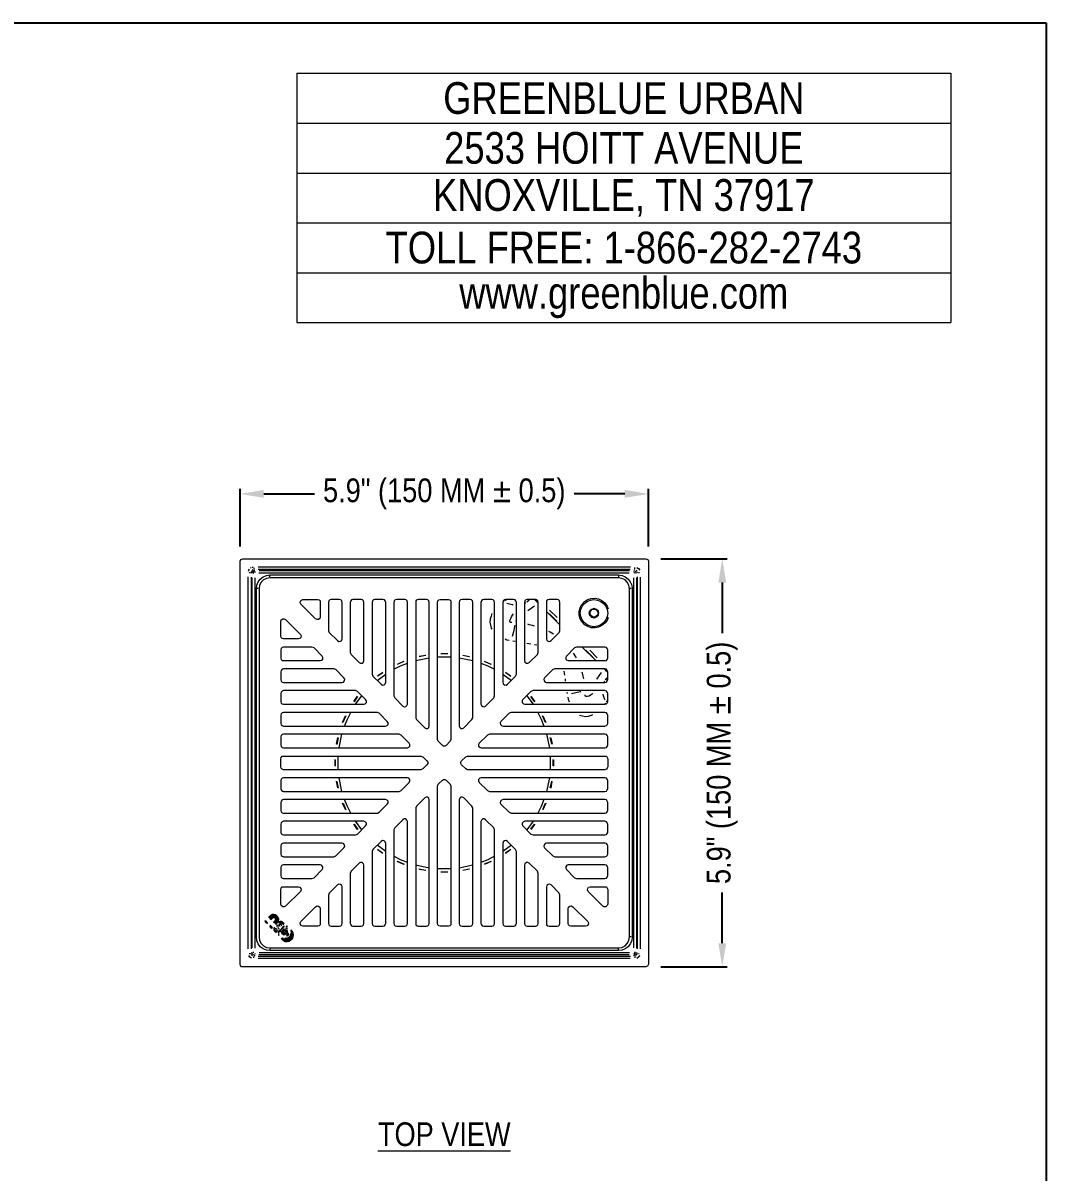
# Model space of a CAD drawing. Extents: x 0 to 216, y -5 to 280.
# Drawn here: x 113.4 to 216, y 164.7 to 280 of the extents above; entities that cross this region are included whole.
import ezdxf

# ---------------------------------------------------------------- set-up
doc = ezdxf.new("R2010")
doc.units = 0
doc.header["$LTSCALE"] = 10
doc.header["$MEASUREMENT"] = 0
doc.header["$PDMODE"] = 35
doc.layers.get('0').update_dxf_attribs({"linetype": 'CONTINUOUS'})
doc.layers.get('Defpoints').update_dxf_attribs({"linetype": 'CONTINUOUS'})
for name, color, linetype, lineweight in [('CADdetails-1-ANNO', 41, 'CONTINUOUS', 5), ('CADdetails-3-FINE', 11, 'CONTINUOUS', 5), ('CADdetails-4-LIGHT', 3, 'CONTINUOUS', 9), ('CADdetails-5-MEDIUM', 4, 'CONTINUOUS', 18), ('Company LOGO$0$CADdetails-1-ANNO', 41, 'CONTINUOUS', 5)]:
    doc.layers.add(name, color=color, linetype=linetype, lineweight=lineweight)
doc.layers.add('Company LOGO$0$CADdetails-9-TITLEBLOCK', color=7, linetype='CONTINUOUS')
doc.styles.add('CADdetails-DIMENSIONS', font='ARIALN.TTF', dxfattribs={"height": 2.38})
doc.styles.add('CADdetails-NOTES', font='ARIALN.TTF', dxfattribs={"height": 2.38})
doc.styles.add('Company LOGO$0$CADdetails-SUBHEADING', font='ARIALN.TTF', dxfattribs={"height": 3.18})
doc.dimstyles.new('CADdetails-DIM', dxfattribs={"dimtxt": 2.38, "dimasz": 2.38, "dimexe": 0.5, "dimexo": 1.5, "dimgap": 1, "dimtad": 0, "dimzin": 0, "dimdsep": 46, "dimtxsty": 'CADdetails-DIMENSIONS', "dimcen": 1, "dimclrd": 256, "dimclre": 256, "dimclrt": 256, "dimadec": 0, "dimazin": 0, "dimtfac": 1, "dimtofl": 0, "dimtmove": 0, "dimatfit": 3, "dimfxl": 1, "dimtolj": 1, "dimtzin": 0, "dimarcsym": 0})

# ---------------------------------------------------------------- blocks, each defined once
blk = doc.blocks.new('*T14')
at = {"layer": 'Defpoints', "color": 8, "linetype": 'ByBlock', "lineweight": 0, "transparency": 16777216}
for p, q in [((0, 0), (65.57, 0)), ((0, 0), (0, -25)), ((65.57, 0), (65.57, -25)), ((0, -5), (65.57, -5)), ((0, -10), (65.57, -10)), ((0, -15), (65.57, -15)), ((0, -20), (65.57, -20)), ((0, -25), (65.57, -25))]:
    blk.add_line(p, q, dxfattribs=at)
at = {"layer": 'Company LOGO$0$CADdetails-1-ANNO', "color": 0, "transparency": 16777216, "char_height": 3.18, "width": 65.4473, "attachment_point": 5, "style": 'Company LOGO$0$CADdetails-SUBHEADING'}
for s, insert in [('GREENBLUE URBAN', (32.78, -2.5)), ('2533 HOITT AVENUE', (32.78, -7.5))]:
    blk.add_mtext(s, dxfattribs=dict(at, insert=insert))
at = {"layer": 'Company LOGO$0$CADdetails-1-ANNO', "transparency": 16777216, "char_height": 3.18, "width": 65.4473, "attachment_point": 5, "style": 'Company LOGO$0$CADdetails-SUBHEADING'}
for s, insert in [('KNOXVILLE, TN 37917', (32.78, -12.5)), ('TOLL FREE: 1-866-282-2743', (32.78, -17.5)), ('www.greenblue.com', (32.78, -22.5))]:
    blk.add_mtext(s, dxfattribs=dict(at, insert=insert))
blk = doc.blocks.new('Company LOGO')
at = {"layer": 'Company LOGO$0$CADdetails-9-TITLEBLOCK'}
for p, q in [((0, 280), (216, 280)), ((216, 280), (216, 0))]:
    blk.add_line(p, q, dxfattribs=at)
blk.add_blockref('*T14', (140.88, 274.95))
blk = doc.blocks.new('*D4')
at = {"layer": 'CADdetails-1-ANNO', "lineweight": -2, "transparency": 16777216}
for p, q in [((177.36, 226.25), (184.03, 226.25)), ((183.53, 223.87), (183.53, 218.8)), ((183.53, 187.69), (183.53, 192.76)), ((177.36, 185.31), (184.03, 185.31))]:
    blk.add_line(p, q, dxfattribs=at)
at = {"layer": 'CADdetails-1-ANNO', "transparency": 16777216}
for points in [[(183.14, 223.87), (183.93, 223.87), (183.53, 226.25)], [(183.14, 187.69), (183.93, 187.69), (183.53, 185.31)]]:
    blk.add_solid(points, dxfattribs=at)
at = {"layer": 'Defpoints', "color": 0, "transparency": 16777216}
for p in [(175.86, 226.25), (175.86, 185.31), (183.53, 185.31)]:
    blk.add_point(p, dxfattribs=at)
at = {"layer": 'CADdetails-1-ANNO', "transparency": 16777216, "insert": (183.53, 205.78), "char_height": 2.38, "attachment_point": 5, "rotation": 90, "style": 'CADdetails-DIMENSIONS'}
blk.add_mtext('\\A1;5.9" (150 MM %%P 0.5)', dxfattribs=at)
blk = doc.blocks.new('*D5')
at = {"layer": 'CADdetails-1-ANNO', "lineweight": -2, "transparency": 16777216}
for p, q in [((135.17, 227.5), (135.17, 233.26)), ((176.14, 227.5), (176.14, 233.26)), ((137.55, 232.76), (142.64, 232.76)), ((173.76, 232.76), (168.67, 232.76))]:
    blk.add_line(p, q, dxfattribs=at)
at = {"layer": 'CADdetails-1-ANNO', "transparency": 16777216}
for points in [[(137.55, 233.16), (137.55, 232.37), (135.17, 232.76)], [(173.76, 233.16), (173.76, 232.37), (176.14, 232.76)]]:
    blk.add_solid(points, dxfattribs=at)
at = {"layer": 'Defpoints', "color": 0, "transparency": 16777216}
for p in [(135.17, 232.76), (135.17, 226), (176.14, 226)]:
    blk.add_point(p, dxfattribs=at)
at = {"layer": 'CADdetails-1-ANNO', "transparency": 16777216, "insert": (155.65, 232.76), "char_height": 2.38, "attachment_point": 5, "style": 'CADdetails-DIMENSIONS'}
blk.add_mtext('\\A1;5.9" (150 MM %%P 0.5)', dxfattribs=at)

msp = doc.modelspace()

# ---------------------------------------------------------------- linework, layer by layer
at = {"layer": 'CADdetails-3-FINE'}
for points in [[(143.217, 220.402), (143.17, 220.263), (143.055, 220.148), (142.893, 220.148), (142.754, 220.217), (141.275, 221.697), (141.205, 221.836), (141.228, 221.997), (141.321, 222.113), (141.483, 222.159), (142.962, 222.159), (143.101, 222.136), (143.193, 222.02), (143.217, 221.882)], [(144.049, 219.038), (144.118, 218.853), (144.951, 218.044), (145.089, 217.952), (145.251, 217.975), (145.367, 218.067), (145.413, 218.229), (145.413, 221.882), (145.367, 222.02), (145.274, 222.136), (145.135, 222.159), (144.326, 222.159), (144.188, 222.136), (144.072, 222.02), (144.049, 221.882)], [(146.222, 216.865), (146.315, 216.657), (147.124, 215.848), (147.262, 215.778), (147.424, 215.778), (147.54, 215.894), (147.586, 216.033), (147.586, 221.882), (147.563, 222.02), (147.47, 222.136), (147.332, 222.159), (146.499, 222.159), (146.361, 222.136), (146.268, 222.02), (146.222, 221.882)], [(148.418, 214.669), (148.488, 214.484), (149.32, 213.675), (149.459, 213.582), (149.621, 213.605), (149.736, 213.698), (149.782, 213.86), (149.782, 221.882), (149.736, 222.02), (149.644, 222.136), (149.505, 222.159), (148.696, 222.159), (148.557, 222.136), (148.441, 222.02), (148.418, 221.882)], [(150.592, 212.495), (150.684, 212.311), (151.493, 211.478), (151.632, 211.409), (151.794, 211.432), (151.909, 211.524), (151.956, 211.663), (151.956, 221.882), (151.932, 222.02), (151.84, 222.136), (151.701, 222.159), (150.869, 222.159), (150.73, 222.136), (150.638, 222.02), (150.592, 221.882)], [(154.106, 222.02), (154.013, 222.136), (153.874, 222.159), (153.065, 222.159), (152.927, 222.136), (152.811, 222.02), (152.788, 221.882), (152.788, 210.299), (152.857, 210.114), (153.689, 209.305), (153.828, 209.213), (153.99, 209.236), (154.106, 209.328), (154.152, 209.49), (154.152, 221.882)], [(155.007, 222.02), (155.1, 222.136), (155.238, 222.159), (156.071, 222.159), (156.209, 222.136), (156.302, 222.02), (156.325, 221.882), (156.325, 208.126), (156.256, 207.941), (155.84, 207.525), (155.724, 207.456), (155.585, 207.456), (155.47, 207.525), (155.053, 207.941), (154.961, 208.126), (154.961, 221.882)], [(158.521, 221.882), (158.475, 222.02), (158.383, 222.136), (158.244, 222.159), (157.435, 222.159), (157.296, 222.136), (157.18, 222.02), (157.157, 221.882), (157.157, 209.49), (157.204, 209.328), (157.319, 209.236), (157.481, 209.213), (157.62, 209.305), (158.429, 210.114), (158.521, 210.299)], [(159.469, 222.136), (159.377, 222.02), (159.33, 221.882), (159.33, 211.663), (159.377, 211.524), (159.515, 211.432), (159.654, 211.409), (159.793, 211.478), (160.625, 212.311), (160.695, 212.495), (160.695, 221.882), (160.671, 222.02), (160.556, 222.136), (160.44, 222.159), (159.608, 222.159)], [(161.665, 222.136), (161.55, 222.02), (161.527, 221.882), (161.527, 213.86), (161.573, 213.698), (161.689, 213.605), (161.85, 213.582), (161.989, 213.675), (162.798, 214.484), (162.891, 214.669), (162.891, 221.882), (162.845, 222.02), (162.752, 222.136), (162.613, 222.159), (161.804, 222.159)], [(163.839, 222.136), (163.746, 222.02), (163.7, 221.882), (163.7, 216.033), (163.746, 215.894), (163.885, 215.778), (164.024, 215.778), (164.162, 215.848), (164.995, 216.657), (165.064, 216.865), (165.064, 221.882), (165.041, 222.02), (164.925, 222.136), (164.81, 222.159), (163.977, 222.159)], [(166.035, 222.136), (165.919, 222.02), (165.896, 221.882), (165.896, 218.229), (165.942, 218.067), (166.058, 217.975), (166.22, 217.952), (166.359, 218.044), (167.168, 218.853), (167.26, 219.038), (167.26, 221.882), (167.214, 222.02), (167.122, 222.136), (166.983, 222.159), (166.174, 222.159)], [(172.046, 220.795), (172, 220.448), (171.861, 220.125), (171.63, 219.824), (171.352, 219.616), (171.029, 219.477), (170.659, 219.431), (170.312, 219.477), (169.988, 219.616), (169.711, 219.824), (169.48, 220.125), (169.341, 220.448), (169.295, 220.795), (169.341, 221.165), (169.48, 221.489), (169.711, 221.766), (169.988, 221.974), (170.312, 222.113), (170.659, 222.159), (171.029, 222.113), (171.352, 221.974), (171.63, 221.766), (171.861, 221.489), (172, 221.165)], [(139.263, 218.483), (139.263, 219.963), (139.309, 220.125), (139.448, 220.217), (139.587, 220.24), (139.726, 220.148), (141.228, 218.668), (141.298, 218.53), (141.275, 218.368), (141.182, 218.252), (141.02, 218.206), (139.541, 218.206), (139.402, 218.252), (139.309, 218.345)], [(170.266, 220.564), (170.428, 220.402), (170.659, 220.333), (170.266, 220.564), (170.196, 220.795), (170.266, 221.026)], [(170.266, 221.049), (170.428, 221.211), (170.659, 221.281)], [(170.266, 220.795), (170.312, 221.003), (170.474, 221.165), (170.659, 221.211), (170.867, 221.165), (171.029, 221.003), (171.075, 220.795), (171.029, 220.587), (170.867, 220.448), (170.659, 220.402), (170.474, 220.448), (170.312, 220.587)], [(170.682, 221.281), (170.913, 221.211), (171.075, 221.049)], [(171.075, 220.564), (171.144, 220.795), (171.075, 221.026), (171.075, 220.564), (170.913, 220.402), (170.682, 220.333)], [(139.309, 216.148), (139.402, 216.056), (139.541, 216.033), (143.217, 216.033), (143.355, 216.079), (143.471, 216.195), (143.471, 216.356), (143.402, 216.495), (142.592, 217.304), (142.384, 217.397), (139.541, 217.397), (139.402, 217.35), (139.309, 217.258), (139.263, 217.119), (139.263, 216.287)], [(168.925, 217.397), (168.717, 217.304), (167.908, 216.495), (167.838, 216.356), (167.838, 216.195), (167.954, 216.079), (168.093, 216.033), (171.768, 216.033), (171.907, 216.056), (172, 216.148), (172.046, 216.287), (172.046, 217.119), (172, 217.258), (171.907, 217.35), (171.768, 217.397)], [(139.309, 213.975), (139.402, 213.883), (139.541, 213.836), (145.39, 213.836), (145.552, 213.883), (145.644, 213.998), (145.667, 214.16), (145.575, 214.299), (144.766, 215.131), (144.581, 215.2), (139.541, 215.2), (139.402, 215.177), (139.309, 215.062), (139.263, 214.923), (139.263, 214.114)], [(166.729, 215.2), (166.544, 215.131), (165.711, 214.299), (165.642, 214.16), (165.665, 213.998), (165.758, 213.883), (165.919, 213.836), (171.768, 213.836), (171.907, 213.883), (172, 213.975), (172.046, 214.114), (172.046, 214.923), (172, 215.062), (171.907, 215.177), (171.768, 215.2)], [(139.309, 211.779), (139.402, 211.686), (139.541, 211.663), (147.586, 211.663), (147.725, 211.709), (147.84, 211.825), (147.84, 211.987), (147.771, 212.126), (146.962, 212.935), (146.754, 213.027), (139.541, 213.027), (139.402, 212.981), (139.309, 212.889), (139.263, 212.75), (139.263, 211.918)], [(164.555, 213.027), (164.347, 212.935), (163.538, 212.126), (163.469, 211.987), (163.469, 211.825), (163.584, 211.709), (163.723, 211.663), (171.768, 211.663), (171.907, 211.686), (172, 211.779), (172.046, 211.918), (172.046, 212.75), (172, 212.889), (171.907, 212.981), (171.768, 213.027)], [(139.309, 209.606), (139.402, 209.513), (139.541, 209.467), (149.759, 209.467), (149.921, 209.513), (150.014, 209.629), (150.037, 209.791), (149.944, 209.929), (149.135, 210.762), (148.95, 210.831), (139.541, 210.831), (139.402, 210.808), (139.309, 210.692), (139.263, 210.553), (139.263, 209.744)], [(162.359, 210.831), (162.174, 210.762), (161.342, 209.929), (161.272, 209.791), (161.296, 209.629), (161.388, 209.513), (161.55, 209.467), (171.768, 209.467), (171.907, 209.513), (172, 209.606), (172.046, 209.744), (172.046, 210.553), (172, 210.692), (171.907, 210.808), (171.768, 210.831)], [(139.541, 208.658), (139.402, 208.612), (139.309, 208.519), (139.263, 208.38), (139.263, 207.548), (139.309, 207.432), (139.402, 207.317), (139.541, 207.294), (151.956, 207.294), (152.094, 207.34), (152.21, 207.456), (152.21, 207.617), (152.141, 207.756), (151.331, 208.565), (151.123, 208.658)], [(171.907, 207.317), (172, 207.432), (172.046, 207.548), (172.046, 208.38), (172, 208.519), (171.907, 208.612), (171.768, 208.658), (160.186, 208.658), (159.978, 208.565), (159.169, 207.756), (159.099, 207.617), (159.099, 207.456), (159.215, 207.34), (159.354, 207.294), (171.768, 207.294)], [(139.402, 205.144), (139.309, 205.236), (139.263, 205.375), (139.263, 206.184), (139.309, 206.323), (139.402, 206.438), (139.541, 206.461), (153.32, 206.461), (153.505, 206.392), (153.921, 205.976), (153.99, 205.86), (153.99, 205.722), (153.921, 205.583), (153.505, 205.19), (153.32, 205.097), (139.541, 205.097)], [(171.907, 206.438), (172, 206.323), (172.046, 206.184), (172.046, 205.375), (172, 205.236), (171.907, 205.144), (171.768, 205.097), (157.99, 205.097), (157.805, 205.19), (157.388, 205.583), (157.319, 205.722), (157.319, 205.86), (157.388, 205.976), (157.805, 206.392), (157.99, 206.461), (171.768, 206.461)], [(139.402, 204.242), (139.309, 204.15), (139.263, 204.011), (139.263, 203.179), (139.309, 203.063), (139.402, 202.947), (139.541, 202.924), (151.123, 202.924), (151.331, 202.994), (152.141, 203.826), (152.21, 203.965), (152.21, 204.103), (152.094, 204.242), (151.956, 204.288), (139.541, 204.288)], [(156.302, 189.538), (156.209, 189.446), (156.071, 189.4), (155.238, 189.4), (155.1, 189.446), (155.007, 189.538), (154.961, 189.677), (154.961, 203.433), (155.053, 203.641), (155.47, 204.034), (155.585, 204.126), (155.724, 204.126), (155.84, 204.034), (156.256, 203.641), (156.325, 203.433), (156.325, 189.677)], [(171.768, 202.924), (171.907, 202.947), (172, 203.063), (172.046, 203.179), (172.046, 204.011), (172, 204.15), (171.907, 204.242), (171.768, 204.288), (159.354, 204.288), (159.215, 204.242), (159.099, 204.103), (159.099, 203.965), (159.169, 203.826), (159.978, 202.994), (160.186, 202.924)], [(148.95, 200.728), (149.135, 200.82), (149.944, 201.63), (150.037, 201.768), (150.014, 201.93), (149.921, 202.046), (149.759, 202.092), (139.541, 202.092), (139.402, 202.069), (139.309, 201.953), (139.263, 201.815), (139.263, 201.005), (139.309, 200.867), (139.402, 200.774), (139.541, 200.728)], [(152.788, 189.677), (152.811, 189.538), (152.927, 189.446), (153.065, 189.4), (153.874, 189.4), (154.013, 189.446), (154.106, 189.538), (154.152, 189.677), (154.152, 202.069), (154.106, 202.231), (153.99, 202.323), (153.828, 202.346), (153.689, 202.277), (152.857, 201.445), (152.788, 201.26)], [(157.18, 189.538), (157.296, 189.446), (157.435, 189.4), (158.244, 189.4), (158.383, 189.446), (158.475, 189.538), (158.521, 189.677), (158.521, 201.26), (158.429, 201.445), (157.62, 202.277), (157.481, 202.346), (157.319, 202.323), (157.204, 202.231), (157.157, 202.069), (157.157, 189.677)], [(172, 201.953), (171.907, 202.069), (171.768, 202.092), (161.55, 202.092), (161.388, 202.046), (161.296, 201.93), (161.272, 201.768), (161.342, 201.63), (162.174, 200.82), (162.359, 200.728), (171.768, 200.728), (171.907, 200.774), (172, 200.867), (172.046, 201.005), (172.046, 201.815)], [(146.754, 198.555), (146.962, 198.624), (147.771, 199.456), (147.84, 199.595), (147.84, 199.734), (147.725, 199.873), (147.586, 199.919), (139.541, 199.919), (139.402, 199.873), (139.309, 199.78), (139.263, 199.641), (139.263, 198.809), (139.309, 198.693), (139.402, 198.578), (139.541, 198.555)], [(151.84, 189.446), (151.932, 189.538), (151.956, 189.677), (151.956, 199.896), (151.909, 200.034), (151.794, 200.15), (151.632, 200.15), (151.493, 200.081), (150.684, 199.271), (150.592, 199.063), (150.592, 189.677), (150.638, 189.538), (150.73, 189.446), (150.869, 189.4), (151.701, 189.4)], [(160.695, 199.063), (160.625, 199.271), (159.793, 200.081), (159.654, 200.15), (159.515, 200.15), (159.377, 200.034), (159.33, 199.896), (159.33, 189.677), (159.377, 189.538), (159.469, 189.446), (159.608, 189.4), (160.44, 189.4), (160.556, 189.446), (160.671, 189.538), (160.695, 189.677)], [(172, 199.78), (171.907, 199.873), (171.768, 199.919), (163.723, 199.919), (163.584, 199.873), (163.469, 199.734), (163.469, 199.595), (163.538, 199.456), (164.347, 198.624), (164.555, 198.555), (171.768, 198.555), (171.907, 198.578), (172, 198.693), (172.046, 198.809), (172.046, 199.641)], [(144.581, 196.358), (144.766, 196.451), (145.575, 197.26), (145.667, 197.399), (145.644, 197.561), (145.552, 197.676), (145.39, 197.722), (139.541, 197.722), (139.402, 197.699), (139.309, 197.584), (139.263, 197.445), (139.263, 196.636), (139.309, 196.497), (139.402, 196.405), (139.541, 196.358)], [(149.644, 189.446), (149.736, 189.538), (149.782, 189.677), (149.782, 197.699), (149.736, 197.861), (149.621, 197.954), (149.459, 197.977), (149.32, 197.907), (148.488, 197.075), (148.418, 196.89), (148.418, 189.677), (148.441, 189.538), (148.557, 189.446), (148.696, 189.4), (149.505, 189.4)], [(162.891, 196.89), (162.798, 197.075), (161.989, 197.907), (161.85, 197.977), (161.689, 197.954), (161.573, 197.861), (161.527, 197.699), (161.527, 189.677), (161.55, 189.538), (161.665, 189.446), (161.804, 189.4), (162.613, 189.4), (162.752, 189.446), (162.845, 189.538), (162.891, 189.677)], [(172, 197.584), (171.907, 197.699), (171.768, 197.722), (165.919, 197.722), (165.758, 197.676), (165.665, 197.561), (165.642, 197.399), (165.711, 197.26), (166.544, 196.451), (166.729, 196.358), (171.768, 196.358), (171.907, 196.405), (172, 196.497), (172.046, 196.636), (172.046, 197.445)], [(142.384, 194.185), (142.592, 194.255), (143.402, 195.087), (143.471, 195.226), (143.471, 195.364), (143.355, 195.503), (143.217, 195.549), (139.541, 195.549), (139.402, 195.503), (139.309, 195.411), (139.263, 195.272), (139.263, 194.44), (139.309, 194.324), (139.402, 194.208), (139.541, 194.185)], [(147.47, 189.446), (147.563, 189.538), (147.586, 189.677), (147.586, 195.526), (147.54, 195.665), (147.424, 195.781), (147.262, 195.781), (147.124, 195.711), (146.315, 194.902), (146.222, 194.694), (146.222, 189.677), (146.268, 189.538), (146.361, 189.446), (146.499, 189.4), (147.332, 189.4)], [(165.064, 194.694), (164.995, 194.902), (164.162, 195.711), (164.024, 195.781), (163.885, 195.781), (163.746, 195.665), (163.7, 195.526), (163.7, 189.677), (163.746, 189.538), (163.839, 189.446), (163.977, 189.4), (164.81, 189.4), (164.925, 189.446), (165.041, 189.538), (165.064, 189.677)], [(172, 195.411), (171.907, 195.503), (171.768, 195.549), (168.093, 195.549), (167.954, 195.503), (167.838, 195.364), (167.838, 195.226), (167.908, 195.087), (168.717, 194.255), (168.925, 194.185), (171.768, 194.185), (171.907, 194.208), (172, 194.324), (172.046, 194.44), (172.046, 195.272)], [(141.02, 193.353), (141.182, 193.307), (141.275, 193.191), (141.298, 193.029), (141.228, 192.891), (139.726, 191.411), (139.587, 191.342), (139.448, 191.342), (139.309, 191.457), (139.263, 191.596), (139.263, 193.076), (139.309, 193.214), (139.402, 193.33), (139.541, 193.353)], [(145.274, 189.446), (145.367, 189.538), (145.413, 189.677), (145.413, 193.33), (145.367, 193.492), (145.251, 193.584), (145.089, 193.607), (144.951, 193.538), (144.118, 192.706), (144.049, 192.521), (144.049, 189.677), (144.072, 189.538), (144.188, 189.446), (144.326, 189.4), (145.135, 189.4)], [(167.26, 192.521), (167.168, 192.706), (166.359, 193.538), (166.22, 193.607), (166.058, 193.584), (165.942, 193.492), (165.896, 193.33), (165.896, 189.677), (165.919, 189.538), (166.035, 189.446), (166.174, 189.4), (166.983, 189.4), (167.122, 189.446), (167.214, 189.538), (167.26, 189.677)], [(172.046, 193.076), (172.046, 191.596), (172, 191.457), (171.861, 191.342), (171.699, 191.342), (171.56, 191.411), (170.081, 192.891), (170.011, 193.029), (170.035, 193.191), (170.127, 193.307), (170.289, 193.353), (171.768, 193.353), (171.907, 193.33), (172, 193.214)], [(142.962, 189.4), (141.483, 189.4), (141.321, 189.446), (141.228, 189.562), (141.205, 189.723), (141.275, 189.862), (142.754, 191.342), (142.893, 191.434), (143.055, 191.411), (143.17, 191.295), (143.217, 191.157), (143.217, 189.677), (143.193, 189.538), (143.101, 189.446)], [(168.069, 191.157), (168.116, 191.295), (168.254, 191.411), (168.393, 191.434), (168.532, 191.342), (170.035, 189.862), (170.104, 189.723), (170.081, 189.562), (169.988, 189.446), (169.826, 189.4), (168.347, 189.4), (168.208, 189.446), (168.116, 189.538), (168.069, 189.677)], [(138.963, 189.168), (138.986, 189.215)], [(139.009, 188.591), (139.101, 188.591), (139.055, 188.614)], [(139.518, 188.729), (139.541, 188.775), (139.541, 188.845), (139.518, 188.891), (139.471, 188.822)], [(139.795, 188.729), (139.841, 188.775), (139.841, 188.845), (139.887, 188.891), (139.934, 188.914), (139.934, 188.96), (139.887, 188.96), (139.841, 188.937), (139.795, 188.891), (139.772, 188.799)]]:
    msp.add_lwpolyline(points, close=True, dxfattribs=at)
for points in [[(161.619, 221.951), (161.573, 221.928), (161.527, 221.905)], [(161.85, 222.09), (161.689, 222.02)], [(161.943, 221.812), (162.059, 221.766), (162.475, 221.651), (162.567, 221.651)], [(163.7, 221.766), (163.746, 221.812), (163.792, 221.836), (163.7, 221.789)], [(164.162, 222.067), (163.931, 221.928), (164.139, 222.09)], [(164.047, 221.073), (164.37, 221.304), (164.717, 221.535)], [(164.717, 222.159), (165.064, 221.789)], [(164.972, 221.951), (164.833, 222.09)], [(172.092, 220.356), (171.977, 220.078), (171.768, 219.778), (171.468, 219.547), (171.121, 219.385), (170.774, 219.316), (170.381, 219.339), (170.035, 219.454), (169.711, 219.639), (169.457, 219.917), (169.272, 220.24), (169.179, 220.61), (169.179, 220.98), (169.272, 221.35), (169.457, 221.674), (169.711, 221.951), (170.035, 222.159), (170.381, 222.275), (170.774, 222.298), (171.121, 222.229), (171.468, 222.067), (171.768, 221.836), (171.977, 221.512), (172.092, 221.234)], [(160.44, 220.749), (160.348, 220.495), (160.255, 220.194), (160.232, 219.894), (160.278, 219.593), (160.371, 219.292), (160.44, 219.177)], [(162.428, 219.847), (162.359, 219.847), (162.313, 219.87), (162.267, 219.894), (162.243, 219.986), (162.243, 220.078), (162.313, 220.263), (162.405, 220.425), (162.498, 220.587), (162.59, 220.726)], [(165.896, 220.98), (167.26, 219.616)], [(166.937, 219.986), (166.197, 220.726)], [(166.22, 221.096), (166.96, 220.356)], [(162.729, 219.547), (162.706, 219.454), (162.59, 218.923), (162.475, 218.46)], [(162.845, 219.986), (162.891, 220.032)], [(164.717, 219.501), (164.486, 219.547), (164.162, 219.639), (164.047, 219.685)], [(161.758, 218.206), (161.943, 218.137), (162.174, 218.09)], [(162.544, 218.021), (162.775, 217.975)], [(166.613, 218.691), (166.289, 218.876), (166.151, 218.946)], [(155.978, 216.703), (155.308, 216.703)], [(155.331, 216.749), (156.001, 216.749)], [(163.931, 217.79), (164.324, 217.72)], [(164.694, 217.651), (164.948, 217.605)], [(168.902, 216.31), (168.832, 216.426), (168.601, 216.796)], [(169.48, 217.397), (170.844, 216.033)], [(170.589, 216.356), (169.85, 217.073)], [(170.243, 217.073), (170.982, 216.333)], [(150.592, 215.177), (151.262, 215.501), (151.956, 215.778)], [(151.609, 215.94), (150.938, 215.64)], [(150.961, 215.686), (151.609, 215.986)], [(152.788, 216.056), (154.152, 216.333)], [(153.135, 216.472), (153.805, 216.588)], [(153.782, 216.564), (153.135, 216.426)], [(154.961, 216.426), (156.325, 216.426)], [(157.157, 216.333), (158.521, 216.056)], [(158.151, 216.426), (157.504, 216.564)], [(157.527, 216.588), (158.175, 216.449)], [(159.33, 215.778), (160.024, 215.501), (160.695, 215.177)], [(160.348, 215.663), (159.677, 215.94)], [(159.7, 215.963), (160.371, 215.686)], [(148.927, 214.044), (149.782, 214.669)], [(148.973, 214.507), (149.505, 214.877)], [(149.505, 214.807), (148.996, 214.461)], [(161.527, 214.669), (162.382, 214.044)], [(162.29, 214.461), (161.781, 214.83)], [(161.827, 214.854), (162.336, 214.484)], [(167.653, 214.969), (167.676, 214.784), (167.7, 214.576)], [(169.665, 214.206), (169.618, 214.345), (169.503, 214.784), (169.48, 214.877)], [(171.399, 214.83), (171.167, 214.507), (170.936, 214.16)], [(171.676, 215.2), (172.046, 214.83)], [(171.93, 214.992), (171.792, 215.131)], [(167.769, 214.206), (167.792, 213.975)], [(171.676, 213.836), (171.745, 213.975), (171.676, 213.906), (171.63, 213.836)], [(171.953, 214.276), (171.815, 214.091)], [(171.838, 214.114), (171.977, 214.322)], [(146.569, 211.941), (146.962, 212.472)], [(146.962, 212.426), (146.615, 211.918)], [(146.754, 211.663), (147.378, 212.495)], [(163.931, 212.495), (164.555, 211.663)], [(164.694, 211.941), (164.324, 212.449)], [(164.37, 212.449), (164.74, 211.918)], [(167.954, 212.889), (167.977, 212.727)], [(168.046, 212.357), (168.093, 212.172), (168.185, 211.894)], [(169.364, 212.912), (169.295, 212.912), (168.832, 212.796), (168.416, 212.704)], [(170.566, 212.727), (170.497, 212.68), (170.335, 212.565), (170.173, 212.472), (169.988, 212.426), (169.896, 212.426), (169.803, 212.449), (169.78, 212.542), (169.78, 212.611)], [(171.56, 212.68), (171.56, 212.634), (171.676, 212.241), (171.745, 212.102)], [(171.815, 211.733), (171.838, 211.779)], [(171.907, 211.918), (172, 212.033)], [(145.459, 209.837), (145.76, 210.507)], [(145.783, 210.484), (145.482, 209.814)], [(145.644, 209.467), (145.945, 210.16), (146.268, 210.831)], [(165.041, 210.831), (165.365, 210.16), (165.642, 209.467)], [(165.804, 209.837), (165.503, 210.507)], [(165.549, 210.484), (165.85, 209.814)], [(169.225, 210.577), (169.526, 210.484), (169.826, 210.438), (170.104, 210.461), (170.404, 210.553), (170.543, 210.623)], [(145.112, 207.294), (145.39, 208.658)], [(165.919, 208.658), (166.197, 207.294)], [(144.835, 207.664), (144.974, 208.311)], [(145.02, 208.288), (144.881, 207.617)], [(166.428, 207.641), (166.289, 208.311)], [(166.336, 208.288), (166.474, 207.641)], [(145.02, 205.097), (145.02, 206.461)], [(166.289, 206.461), (166.289, 205.097)], [(144.696, 205.467), (144.696, 206.115)], [(144.719, 206.092), (144.719, 205.444)], [(166.59, 205.467), (166.59, 206.115)], [(166.613, 206.092), (166.613, 205.444)], [(145.39, 202.924), (145.112, 204.288)], [(166.197, 204.288), (165.919, 202.924)], [(144.974, 203.271), (144.835, 203.941)], [(144.881, 203.918), (145.02, 203.248)], [(166.289, 203.271), (166.428, 203.941)], [(166.451, 203.918), (166.336, 203.248)], [(145.737, 201.098), (145.459, 201.745)], [(145.505, 201.722), (145.783, 201.075)], [(146.268, 200.728), (145.945, 201.398), (145.644, 202.092)], [(165.642, 202.092), (165.365, 201.398), (165.041, 200.728)], [(165.526, 201.098), (165.804, 201.745)], [(165.85, 201.722), (165.549, 201.075)], [(146.939, 199.11), (146.569, 199.641)], [(146.615, 199.618), (146.985, 199.11)], [(147.378, 199.063), (146.754, 199.919)], [(164.555, 199.919), (163.931, 199.063)], [(164.324, 199.133), (164.694, 199.641)], [(164.74, 199.618), (164.347, 199.087)], [(149.782, 196.89), (148.927, 197.514)], [(162.382, 197.514), (161.527, 196.89)], [(161.804, 196.751), (162.313, 197.121)], [(149.482, 196.705), (148.973, 197.098)], [(148.996, 197.098), (149.505, 196.728)], [(151.956, 195.781), (151.262, 196.058), (150.592, 196.405)], [(160.695, 196.405), (160.024, 196.058), (159.33, 195.781)], [(162.313, 197.075), (161.804, 196.682)], [(151.609, 195.596), (150.938, 195.873)], [(150.961, 195.919), (151.632, 195.619)], [(154.152, 195.226), (152.788, 195.526)], [(153.782, 194.971), (153.111, 195.11)], [(153.158, 195.133), (153.805, 195.018)], [(156.325, 195.156), (154.961, 195.156)], [(155.978, 194.81), (155.308, 194.81)], [(155.331, 194.856), (156.001, 194.856)], [(158.521, 195.526), (157.157, 195.226)], [(158.151, 195.11), (157.504, 194.971)], [(157.527, 195.018), (158.175, 195.156)], [(160.348, 195.873), (159.677, 195.572)], [(159.7, 195.642), (160.371, 195.919)], [(138.755, 189.562), (138.824, 189.631), (138.94, 189.77), (139.032, 189.908), (139.055, 190.093), (139.009, 190.278), (138.893, 190.417), (138.755, 190.533), (138.57, 190.579), (138.477, 190.579), (138.385, 190.556), (138.315, 190.533), (138.246, 190.463), (138.107, 190.348), (138.015, 190.255)], [(138.708, 189.608), (138.755, 189.654), (138.87, 189.77), (138.963, 189.908), (139.009, 190.07), (138.94, 190.232), (138.847, 190.371), (138.708, 190.486), (138.547, 190.533), (138.385, 190.486), (138.246, 190.394), (138.107, 190.278), (138.061, 190.232), (138.107, 190.278), (138.246, 190.417), (138.315, 190.463), (138.385, 190.509), (138.477, 190.533), (138.547, 190.533), (138.708, 190.486), (138.847, 190.371), (138.963, 190.232), (139.009, 190.07), (138.963, 189.908), (138.87, 189.77), (138.755, 189.631), (138.708, 189.585)], [(138.13, 190.209), (138.246, 190.324), (138.385, 190.417), (138.523, 190.463), (138.685, 190.44), (138.801, 190.324), (138.847, 190.278), (138.893, 190.209), (138.94, 190.139), (138.94, 190.047), (138.893, 189.908), (138.801, 189.77), (138.685, 189.654)], [(138.616, 189.723), (138.685, 189.793), (138.732, 189.839), (138.778, 189.908), (138.824, 189.955), (138.847, 190.024), (138.824, 190.163), (138.732, 190.278), (138.685, 190.324), (138.616, 190.348), (138.57, 190.371), (138.5, 190.371), (138.362, 190.301), (138.269, 190.209), (138.177, 190.116)], [(138.408, 190.255), (138.362, 190.209), (138.292, 190.163), (138.2, 190.07)], [(138.223, 190.093), (138.292, 190.163), (138.362, 190.232), (138.431, 190.278)], [(138.269, 190.047), (138.362, 190.139), (138.454, 190.232), (138.5, 190.255), (138.57, 190.255), (138.616, 190.232), (138.662, 190.186), (138.708, 190.139), (138.732, 190.093), (138.732, 190.047), (138.708, 189.978), (138.616, 189.885), (138.547, 189.816), (138.5, 189.77)], [(138.454, 190.301), (138.5, 190.324)], [(138.732, 190.186), (138.708, 190.232), (138.662, 190.278), (138.616, 190.301), (138.57, 190.301)], [(138.593, 190.324), (138.639, 190.301)], [(138.778, 190.093), (138.778, 190.139), (138.755, 190.186), (138.708, 190.232), (138.662, 190.278)], [(137.691, 189.931), (137.668, 189.885), (137.691, 189.839)], [(137.853, 189.7), (137.899, 189.7), (137.945, 189.723), (137.899, 189.77), (137.83, 189.77), (137.899, 189.77), (137.853, 189.816), (137.83, 189.77), (137.737, 189.839), (137.737, 189.908), (137.714, 189.955)], [(137.714, 189.816), (137.784, 189.723), (137.83, 189.7)], [(137.853, 189.816), (137.807, 189.885), (137.761, 189.908), (137.761, 189.839), (137.83, 189.77), (137.784, 189.723)], [(137.761, 189.839), (137.807, 189.885)], [(138.177, 189.446), (138.177, 189.4), (138.177, 189.353), (138.2, 189.307), (138.269, 189.238), (138.315, 189.215), (138.362, 189.215)], [(138.385, 189.215), (138.431, 189.238), (138.385, 189.284), (138.315, 189.284), (138.246, 189.353), (138.246, 189.423), (138.246, 189.353), (138.292, 189.4), (138.246, 189.423), (138.2, 189.469)], [(138.2, 189.307), (138.246, 189.353), (138.315, 189.284), (138.385, 189.284), (138.362, 189.33), (138.292, 189.4)], [(138.362, 189.33), (138.315, 189.284), (138.269, 189.238)], [(138.755, 189.955), (138.708, 189.885), (138.639, 189.839), (138.547, 189.746)], [(138.593, 189.284), (138.547, 189.145), (138.57, 189.007), (138.662, 188.868), (138.755, 188.752)], [(138.57, 189.746), (138.616, 189.816), (138.662, 189.862), (138.708, 189.908), (138.755, 189.955), (138.778, 190.001)], [(138.801, 188.799), (138.732, 188.868), (138.639, 188.984), (138.616, 189.122), (138.639, 189.261)], [(138.639, 189.238), (138.616, 189.168), (138.616, 189.122), (138.616, 189.076), (138.639, 189.03), (138.662, 188.984), (138.685, 188.937), (138.732, 188.868), (138.801, 188.822), (138.824, 188.775)], [(138.847, 188.845), (138.801, 188.891), (138.755, 188.937), (138.708, 188.984), (138.685, 189.03), (138.662, 189.099), (138.662, 189.145), (138.685, 189.215)], [(138.778, 189.192), (138.755, 189.145)], [(138.778, 189.053), (138.801, 189.007)], [(138.801, 190.093), (138.801, 190.047)], [(138.801, 189.122), (138.824, 189.168)], [(138.847, 189.03), (138.824, 189.076), (138.87, 189.099), (138.824, 189.076)], [(138.963, 189.423), (138.963, 189.469), (138.916, 189.469), (138.847, 189.469), (138.847, 189.423), (138.916, 189.469), (138.87, 189.4), (138.87, 189.353), (138.916, 189.377)], [(139.587, 189.677), (139.471, 189.793), (139.333, 189.862), (139.148, 189.862), (138.986, 189.793)], [(139.032, 189.261), (138.986, 189.284)], [(139.564, 189.608), (139.471, 189.7), (139.333, 189.793), (139.194, 189.793), (139.032, 189.746)], [(139.055, 189.77), (139.101, 189.793), (139.148, 189.816), (139.217, 189.816), (139.263, 189.816), (139.309, 189.816), (139.379, 189.793), (139.425, 189.746), (139.494, 189.7), (139.564, 189.631)], [(139.356, 189.631), (139.309, 189.654), (139.24, 189.654), (139.171, 189.631), (139.101, 189.608), (139.078, 189.538), (139.055, 189.469), (139.055, 189.4), (139.101, 189.353)], [(139.171, 189.03), (139.171, 188.96), (139.148, 189.007), (139.055, 188.914), (139.078, 188.868), (139.194, 188.96), (139.194, 189.03), (139.217, 189.076)], [(139.125, 189.099), (139.078, 189.122)], [(139.125, 189.4), (139.101, 189.446), (139.125, 189.515), (139.148, 189.562), (139.194, 189.585), (139.263, 189.608), (139.309, 189.585), (139.356, 189.562)], [(139.148, 189.746), (139.217, 189.746), (139.286, 189.746), (139.356, 189.723), (139.471, 189.631), (139.564, 189.538)], [(139.217, 189.377), (139.194, 189.423)], [(139.587, 189.145), (139.24, 188.799)], [(139.24, 188.96), (139.263, 189.007), (139.24, 189.053)], [(139.402, 189.168), (139.333, 189.168), (139.286, 189.145)], [(139.286, 188.775), (139.633, 189.122)], [(139.633, 189.099), (139.286, 188.752)], [(139.309, 189.515), (139.356, 189.492)], [(139.309, 189.122), (139.356, 189.099), (139.402, 189.122)], [(139.333, 189.192), (139.402, 189.192), (139.518, 189.307)], [(139.333, 188.729), (139.679, 189.076), (139.564, 188.96)], [(139.518, 189.377), (139.518, 189.307), (139.494, 189.353), (139.356, 189.215), (139.402, 189.192)], [(139.494, 189.261), (139.425, 189.215)], [(139.494, 189.192), (139.541, 189.238)], [(139.564, 189.423), (139.541, 189.377), (139.541, 189.307)], [(139.587, 189.307), (139.61, 189.353), (139.587, 189.4)], [(139.633, 188.937), (139.749, 189.053)], [(139.887, 189.33), (139.887, 189.377), (139.864, 189.423), (139.818, 189.377), (139.772, 189.33), (139.818, 189.307), (139.818, 189.377), (139.818, 189.307), (139.864, 189.261), (139.887, 189.307)], [(139.818, 189.099), (139.864, 189.122), (139.818, 189.122), (139.772, 189.145), (139.818, 189.168), (139.864, 189.192), (139.864, 189.122), (139.841, 189.076)], [(138.893, 189.007), (138.916, 188.96), (138.963, 188.914)], [(138.963, 188.984), (138.94, 189.03)], [(139.055, 188.914), (139.009, 188.868), (138.963, 188.822), (139.009, 188.799), (139.055, 188.799)], [(139.125, 188.822), (139.078, 188.868), (139.009, 188.868), (139.078, 188.868), (139.171, 188.96)], [(139.101, 188.567), (139.009, 188.567)], [(139.009, 188.521), (139.055, 188.498), (139.101, 188.521)], [(139.078, 188.799), (139.125, 188.822), (139.217, 188.937)], [(139.309, 188.244), (139.379, 188.105), (139.518, 187.966), (139.703, 187.874), (139.911, 187.851), (140.096, 187.897), (140.28, 188.013), (140.419, 188.151), (140.512, 188.336), (140.535, 188.544), (140.489, 188.729), (140.396, 188.914), (140.257, 189.03)], [(139.333, 188.683), (139.379, 188.66), (139.448, 188.683), (139.541, 188.614), (139.494, 188.567), (139.564, 188.544), (139.541, 188.614), (139.564, 188.544), (139.61, 188.521), (139.633, 188.567), (139.61, 188.614)], [(139.448, 188.729), (139.402, 188.729), (139.356, 188.706)], [(139.402, 188.221), (139.448, 188.128), (139.587, 188.013), (139.749, 187.943), (139.911, 187.92), (140.096, 187.966), (140.257, 188.082), (140.373, 188.197), (140.442, 188.359), (140.465, 188.544), (140.419, 188.729), (140.327, 188.868), (140.257, 188.96), (140.327, 188.891), (140.442, 188.729), (140.489, 188.544), (140.465, 188.359), (140.373, 188.197), (140.257, 188.059), (140.096, 187.966), (139.911, 187.92), (139.726, 187.92), (139.564, 188.013), (139.425, 188.128), (139.379, 188.244)], [(139.564, 188.66), (139.541, 188.614), (139.448, 188.66), (139.379, 188.637), (139.425, 188.614), (139.494, 188.567)], [(139.425, 188.614), (139.448, 188.66)], [(140.28, 188.845), (140.373, 188.706), (140.419, 188.567), (140.396, 188.382), (140.327, 188.244), (140.211, 188.128), (140.096, 188.036), (139.934, 187.966), (139.772, 187.989), (139.61, 188.059), (139.494, 188.151), (139.448, 188.221)], [(139.61, 188.637), (139.564, 188.66), (139.471, 188.729), (139.448, 188.683)], [(139.564, 188.845), (139.564, 188.775), (139.587, 188.822)], [(139.726, 189.03), (139.61, 188.914)], [(139.749, 188.567), (139.61, 188.706)], [(139.61, 188.174), (139.656, 188.128), (139.772, 188.059), (139.911, 188.059), (140.026, 188.105), (140.142, 188.174), (140.234, 188.267), (140.304, 188.382), (140.327, 188.498), (140.327, 188.637), (140.28, 188.706)], [(139.61, 188.66), (139.726, 188.521)], [(139.656, 188.683), (139.772, 188.567)], [(139.679, 188.891), (139.795, 189.007)], [(139.795, 188.614), (139.679, 188.752)], [(139.703, 188.174), (139.795, 188.128), (139.911, 188.128), (140.003, 188.174), (140.096, 188.221), (140.188, 188.313), (140.234, 188.406), (140.257, 188.498), (140.257, 188.614), (140.28, 188.521), (140.257, 188.406), (140.188, 188.313), (140.119, 188.221), (140.026, 188.151), (139.911, 188.128), (139.795, 188.128), (139.679, 188.151)], [(140.211, 188.591), (140.211, 188.521), (140.188, 188.429), (140.142, 188.336), (140.072, 188.29), (140.003, 188.221), (139.911, 188.174), (139.818, 188.174), (139.726, 188.221)], [(139.795, 188.891), (139.841, 188.845), (139.887, 188.799), (139.934, 188.845), (139.934, 188.891), (139.887, 188.891), (139.841, 188.845), (139.841, 188.775), (139.887, 188.799)], [(139.818, 188.452), (139.887, 188.406), (139.957, 188.452)], [(139.841, 188.937), (139.887, 188.891), (139.934, 188.845)], [(139.841, 188.683), (139.911, 188.614)], [(139.841, 188.475), (139.911, 188.475), (139.957, 188.452), (140.026, 188.498), (140.049, 188.591), (140.026, 188.66), (139.98, 188.614), (139.98, 188.544), (139.98, 188.614), (139.934, 188.591), (139.98, 188.544), (139.911, 188.475)], [(139.934, 188.591), (139.887, 188.521), (139.841, 188.498), (139.911, 188.498), (139.98, 188.544), (140.026, 188.498)], [(139.934, 188.683), (139.864, 188.729)], [(139.887, 188.706), (139.957, 188.66)], [(139.98, 188.706), (139.911, 188.775)]]:
    msp.add_lwpolyline(points, dxfattribs=at)
at = {"layer": 'CADdetails-4-LIGHT'}
for points in [[(136.027, 225.026), (136.05, 225.118), (136.119, 225.211)], [(136.096, 224.887), (136.212, 224.887)], [(136.373, 224.795), (136.281, 224.887)], [(136.327, 225.003), (136.304, 224.933)], [(136.443, 224.98), (136.35, 225.072)], [(136.373, 225.396), (136.489, 225.419)], [(136.466, 225.142), (136.397, 225.095)], [(136.42, 224.91), (136.397, 224.841)], [(136.558, 224.795), (136.443, 224.795)], [(136.581, 225.026), (136.489, 225.003)], [(136.581, 224.864), (136.489, 224.933)], [(136.558, 225.35), (136.558, 225.234)], [(136.558, 225.165), (136.651, 225.072)], [(136.651, 224.98), (136.651, 224.864)], [(174.312, 225.165), (136.974, 225.165)], [(136.998, 225.442), (174.335, 225.442)], [(174.196, 224.795), (137.067, 224.795)], [(137.09, 225.072), (174.219, 225.072)], [(174.658, 225.072), (174.751, 225.165)], [(174.658, 224.98), (174.658, 224.864)], [(174.843, 224.795), (174.728, 224.795)], [(174.751, 225.257), (174.751, 225.373)], [(174.913, 224.91), (174.797, 225.026)], [(175.005, 225.026), (174.89, 225.118)], [(175.028, 224.887), (174.936, 224.795)], [(174.982, 225.373), (175.144, 225.28), (175.259, 225.095)], [(175.121, 224.887), (175.236, 224.887)], [(136.003, 187.134), (136.003, 224.448)], [(136.281, 224.425), (136.281, 187.111)], [(136.373, 187.227), (136.373, 224.355)], [(136.651, 224.332), (136.651, 187.203)], [(138.177, 224.448), (138.177, 224.564)], [(173.132, 224.54), (173.132, 224.425)], [(174.658, 187.227), (174.658, 224.355)], [(174.936, 224.332), (174.936, 187.203)], [(175.028, 187.134), (175.028, 224.448)], [(175.306, 224.425), (175.306, 187.111)], [(136.998, 223.269), (136.882, 223.269)], [(174.404, 223.269), (174.288, 223.269)], [(174.404, 188.313), (174.288, 188.313)], [(136.281, 186.672), (136.373, 186.764)], [(136.558, 186.764), (136.443, 186.764)], [(137.09, 186.764), (174.219, 186.764)], [(138.177, 187.134), (138.177, 187.018)], [(173.132, 187.042), (173.132, 187.157)], [(174.843, 186.764), (174.728, 186.764)], [(174.936, 186.764), (175.028, 186.672)], [(136.327, 186.186), (136.165, 186.302), (136.05, 186.464)], [(136.096, 186.672), (136.212, 186.672)], [(136.304, 186.556), (136.42, 186.44)], [(136.397, 186.649), (136.512, 186.533)], [(136.651, 186.51), (136.558, 186.394)], [(136.558, 186.232), (136.558, 186.348)], [(136.651, 186.672), (136.651, 186.579)], [(174.312, 186.14), (136.974, 186.14)], [(136.998, 186.394), (174.335, 186.394)], [(174.196, 186.51), (137.067, 186.51)], [(174.658, 186.672), (174.658, 186.579)], [(174.751, 186.394), (174.658, 186.51)], [(174.797, 186.649), (174.705, 186.718)], [(174.774, 186.556), (174.705, 186.51)], [(174.751, 186.325), (174.751, 186.209)], [(174.82, 186.44), (174.913, 186.464)], [(174.959, 186.487), (174.843, 186.579)], [(174.913, 186.695), (174.866, 186.625)], [(175.259, 186.44), (175.144, 186.302), (174.959, 186.163)], [(174.982, 186.556), (175.005, 186.625)], [(175.074, 186.348), (175.121, 186.325)], [(175.121, 186.672), (175.213, 186.672)], [(175.236, 186.44), (175.259, 186.487)]]:
    msp.add_lwpolyline(points, dxfattribs=at)
for points in [[(136.212, 225.326), (136.281, 225.373)], [(136.998, 223.939), (137.206, 224.217), (137.483, 224.448), (137.83, 224.587), (138.177, 224.633), (173.132, 224.633), (173.479, 224.587), (173.803, 224.448), (174.103, 224.217), (174.312, 223.939), (174.45, 223.616), (174.497, 223.269), (174.497, 188.313), (174.45, 187.943), (174.312, 187.62), (174.103, 187.342), (173.803, 187.134), (173.479, 186.995), (173.132, 186.949), (138.177, 186.949), (137.83, 186.995), (137.483, 187.134), (137.206, 187.342), (136.998, 187.62), (136.859, 187.943), (136.813, 188.313), (136.813, 223.269), (136.859, 223.616)], [(137.298, 187.666), (137.529, 187.435), (137.83, 187.273), (138.177, 187.227), (173.132, 187.227), (173.456, 187.273), (173.78, 187.435), (174.011, 187.666), (174.173, 187.966), (174.219, 188.313), (174.219, 223.269), (174.173, 223.593), (174.011, 223.893), (173.78, 224.147), (173.456, 224.286), (173.132, 224.355), (138.177, 224.355), (137.83, 224.286), (137.529, 224.147), (137.298, 223.893), (137.136, 223.593), (137.09, 223.269), (137.09, 188.313), (137.136, 187.966)]]:
    msp.add_lwpolyline(points, close=True, dxfattribs=at)
at = {"layer": 'CADdetails-5-MEDIUM'}
msp.add_lwpolyline([(135.449, 185.308), (135.31, 185.331), (135.217, 185.446), (135.171, 185.585), (135.171, 225.997), (135.264, 226.182), (135.449, 226.251), (175.861, 226.251), (175.999, 226.228), (176.092, 226.136), (176.138, 225.997), (176.138, 185.585), (176.045, 185.377), (175.861, 185.308)], close=True, dxfattribs=at)

# ---------------------------------------------------------------- block references
msp.add_blockref('Company LOGO', (0, 0))

# ---------------------------------------------------------------- texts
at = {"layer": 'CADdetails-1-ANNO', "insert": (155.655, 168.513), "char_height": 2.375, "width": 14.13453, "attachment_point": 5, "style": 'CADdetails-NOTES'}
msp.add_mtext('{\\LTOP VIEW}', dxfattribs=at)

# ---------------------------------------------------------------- dimensions: what is measured, and where the dimension line sits
at = {"layer": 'CADdetails-1-ANNO'}
dim = msp.add_linear_dim(base=(135.171, 232.763), p1=(176.138, 225.997), p2=(135.171, 225.997), text='5.9" (150 MM %%P 0.5)', dimstyle='CADdetails-DIM', dxfattribs=at)
dim.commit()
dim.dimension.update_dxf_attribs({"geometry": '*D5', "text_midpoint": (155.655, 232.763)})
dim = msp.add_linear_dim(base=(183.534, 185.308), p1=(175.861, 226.251), p2=(175.861, 185.308), angle=90, text='5.9" (150 MM %%P 0.5)', dimstyle='CADdetails-DIM', dxfattribs=at)
dim.commit()
dim.dimension.update_dxf_attribs({"geometry": '*D4', "text_midpoint": (183.534, 205.779)})

doc.saveas('drawing.dxf')
